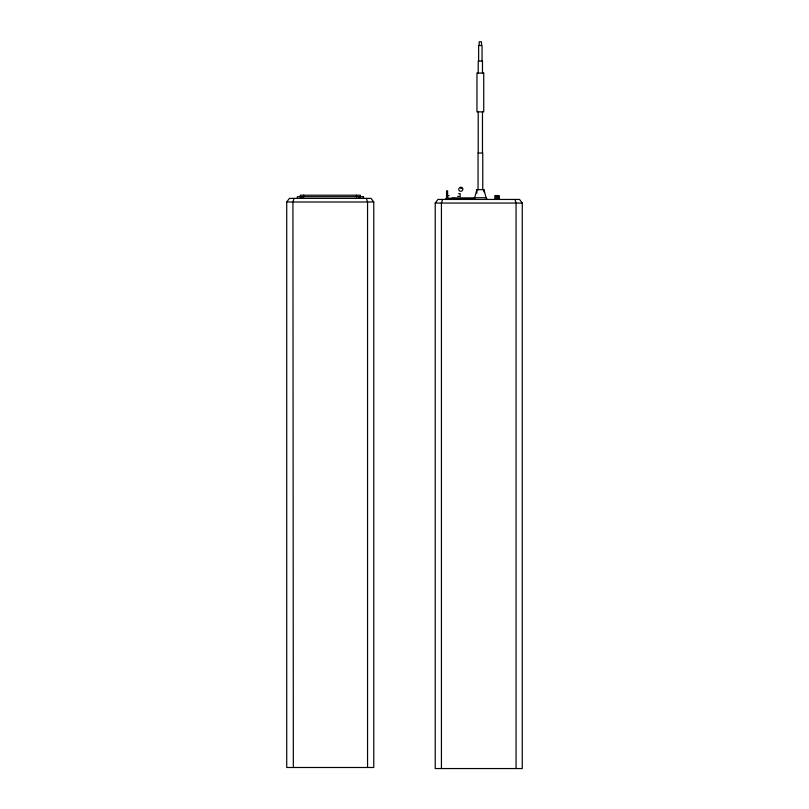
<?xml version="1.0" encoding="UTF-8"?>
<svg xmlns="http://www.w3.org/2000/svg" width="809" height="809" viewBox="0 0 809 809"><rect width="100%" height="100%" fill="white"/><g stroke="black" fill="none" stroke-linecap="round" stroke-linejoin="round"><path stroke-width="1.21" d="M473.548 198.276L473.548 199.439L474.691 197.75L476.875 189.65L483.924 189.65L486.098 197.75L487.251 199.439M294.072 198.377L292.929 201.997L293.333 766.426M442.574 199.439L441.431 203.059L441.431 768.55M286.72 201.997L289.45 198.377L371.048 198.377L373.768 201.997L373.768 767.488L286.72 767.488L286.72 201.997L373.768 201.997M435.222 203.059L437.952 199.439L519.55 199.439L522.27 203.059L522.27 768.55L435.222 768.55L435.222 203.059L522.27 203.059M460.695 188.436L461.959 188.436M458.642 193.604L460.139 193.604L460.139 199.439M448.014 195.596L449.086 195.596M457.692 196.405L459.067 196.405M474.691 197.75L486.098 197.75M451.776 198.205L458.996 198.205M461.272 198.205L474.529 198.205M458.956 198.276L446.093 198.276L446.093 199.439M461.049 198.276L474.863 198.276M514.918 199.439L516.061 203.059L516.061 768.55M366.416 198.377L367.559 201.997L367.559 767.488M499.193 199.439L499.193 195.566L494.875 195.566L494.875 199.439M498.536 199.439L498.536 196.476L495.796 196.476L495.856 199.439M498.475 196.536L498.475 199.439M497.161 196.536L497.161 199.439M483.924 189.65L483.924 191.966M482.761 189.65L482.761 153.022L478.038 153.022L478.038 189.65M482.477 73.457L482.477 61.069L478.21 61.069L478.21 73.457M482.477 111.875L482.477 153.022M482.053 61.069L482.053 45.526L478.635 45.526L478.635 61.069M481.507 45.526L481.507 41.805L479.191 41.805L479.191 45.526M478.21 111.875L478.21 153.022M476.875 189.65L476.875 193.118M454.8 198.276L454.8 199.439M452.898 198.276L452.898 199.439M448.358 198.276L448.358 199.439M447.61 199.439L447.61 190.813L446.568 190.813L446.558 199.439M446.386 198.276L446.386 199.439M363.524 198.377L363.524 196.688L297.358 196.688L297.358 198.377M363.453 196.688L363.453 198.377M360.379 197.315L360.379 195.202L300.301 195.202L300.301 197.315M359.105 196.688L359.105 198.377M356.506 195.202L356.506 197.315M303.587 195.202L303.587 197.315M301.787 196.688L301.787 198.377M460.655 191.258A2.053 1.952 -52.3 0 1 458.824 189.832A2.053 1.891 -43.8 0 1 459.724 187.597A2.053 1.901 -29.3 0 1 462.121 187.648A2.053 1.962 -22.4 0 1 462.687 189.913A2.053 1.992 -38.7 0 1 461.484 191.126M483.731 73.053L476.966 73.053L476.966 111.875L483.731 111.875L483.731 73.053"/></g></svg>
